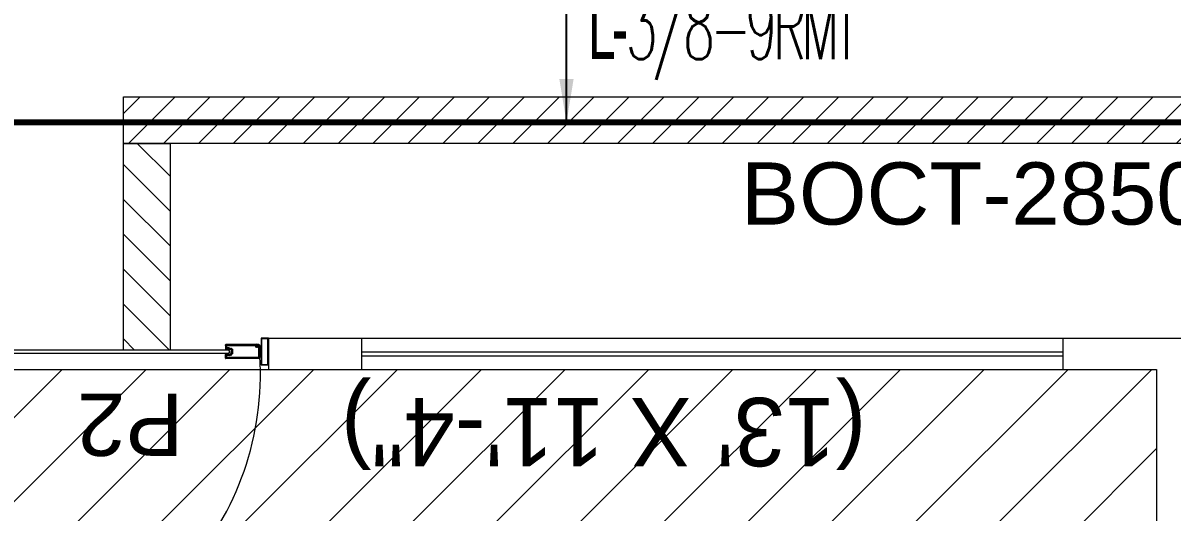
# Model space of a CAD drawing. Header units: millimetres. Extents: x -81374 to 485233, y -39075 to 157313.
# Drawn here: x 49089 to 52782, y 28047 to 29620 of the extents above; entities that cross this region are included whole.
import ezdxf
from ezdxf.enums import TextEntityAlignment as Align

# ---------------------------------------------------------------- set-up
doc = ezdxf.new("R2010")
doc.units = ezdxf.units.MM
doc.linetypes.add('HIDDEN', pattern=[0.375, 0.25, -0.125])
for name, color, linetype in [('2', 7, 'Continuous'), ('Hatch 01_UC', 7, 'Continuous'), ('M-HVAC ELLIPTICAL DUCT', 6, 'Continuous'), ('M-HVAC VRV PIPE', 152, 'Continuous'), ('M-HVAC-ELEPTICAL DUCT', 6, 'Continuous'), ('M-HVAC-TEXT', 7, 'Continuous'), ('PCE-HVACTEXT', 7, 'Continuous')]:
    doc.layers.add(name, color=color, linetype=linetype)
for name, color, linetype, lineweight in [('CB-AC CABLE TRAY', 213, 'Continuous', 15), ('G-IMPT', 8, 'Continuous', 5), ('ID - MODULAR', 44, 'Continuous', 5)]:
    doc.layers.add(name, color=color, linetype=linetype, lineweight=lineweight)
doc.layers.add('ceiling', color=7, linetype='Continuous', lineweight=5, true_color=0x560d91)
doc.styles.add('Herbalife_Third Floor - Furniture Layout - 210201$0$CG', font='GOTHIC.TTF')
doc.styles.add('ROMAND', font='romand__.ttf')
doc.styles.add('romans', font='stylu.ttf', dxfattribs={"height": 125})
doc.styles.add('rs', font='romans.shx', dxfattribs={"width": 0.75})
doc.styles.get("Standard").update_dxf_attribs({"font": 'arial.ttf'})
doc.dimstyles.new('GLAZ ALU', dxfattribs={"dimscale": 100, "dimtxt": 2, "dimasz": 1.4, "dimexe": 0.8, "dimexo": 0.8, "dimgap": 0.75, "dimtad": 1, "dimdec": 0, "dimzin": 0, "dimdsep": 46, "dimtxsty": 'rs', "dimcen": 0.09, "dimclrd": 8, "dimclre": 8, "dimclrt": 2, "dimadec": 0, "dimazin": 0, "dimtfac": 1, "dimtdec": 0, "dimtmove": 0, "dimatfit": 3, "dimfxl": 1, "dimtolj": 1, "dimtzin": 0, "dimarcsym": 0})
doc.dimstyles.new('Vayucon', dxfattribs={"dimtxt": 200, "dimasz": 150, "dimexe": 0, "dimexo": 0, "dimgap": 9e-05, "dimtad": 1, "dimdec": 0, "dimrnd": 5, "dimzin": 0, "dimdsep": 46, "dimtxsty": 'ROMAND', "dimcen": 90, "dimclre": 99, "dimclrt": 7, "dimadec": 0, "dimazin": 0, "dimtfac": 1, "dimtdec": 0, "dimtofl": 0, "dimtmove": 1, "dimatfit": 3, "dimfxl": 1, "dimtolj": 1, "dimtzin": 0, "dimarcsym": 0})

# ---------------------------------------------------------------- blocks, each defined once
blk = doc.blocks.new('A$C4A242C7C')
at = {"layer": '2', "color": 6, "linetype": 'Continuous'}
for p, q in [((0, 4), (0, 115.4)), ((0.4, 115.8), (0.6, 115.8)), ((1.4, 115), (13, 115)), ((2, 113), (10.5, 113)), ((2, 4), (2, 113)), ((10.5, 103.9), (10.5, 113)), ((10.6, 103.4), (12.8, 95.2)), ((14, 111.3), (12.5, 111.3)), ((12.5, 104.8), (12.5, 111.3)), ((14, 104.8), (12.5, 104.8)), ((14.8, 103.8), (12.5, 103.8)), ((12.5, 103.8), (14.7, 95.7)), ((13, 115), (13, 112.6)), ((14.7, 112.6), (13, 112.6)), ((14, 110), (14, 111.3)), ((14, 106.1), (14, 104.8)), ((14.3, 109.8), (15, 110)), ((14.3, 106.3), (15, 106.1)), ((14.7, 112.6), (15.2, 110.4)), ((14.7, 95.7), (22.5, 95.7)), ((30.3, 93.7), (14.7, 93.7)), ((14.8, 103.8), (15.2, 105.6)), ((30.3, 95.7), (22.5, 95.7)), ((30.3, 112.6), (29.8, 110.4)), ((30.2, 103.8), (29.8, 105.6)), ((30.7, 109.8), (30, 110)), ((30.7, 106.3), (30, 106.1)), ((30.2, 103.8), (32.5, 103.8)), ((32, 112.6), (30.3, 112.6)), ((32.5, 103.8), (30.3, 95.7)), ((31, 111.3), (32.5, 111.3)), ((31, 110), (31, 111.3)), ((31, 106.1), (31, 104.8)), ((31, 104.8), (32.5, 104.8)), ((32, 115), (32, 112.6)), ((43.6, 115), (32, 115)), ((34.4, 103.4), (32.2, 95.2)), ((32.5, 104.8), (32.5, 111.3)), ((34.5, 113), (43, 113)), ((34.5, 103.9), (34.5, 113)), ((43, 14.2), (43, 113)), ((44.6, 115.8), (44.4, 115.8)), ((45, 11.7), (45, 115.4)), ((4, 2), (41, 2)), ((4, 0), (41, 0)), ((38.5, 8.4), (38.5, 11.7)), ((42.5, 13.7), (40.5, 13.7)), ((40.5, 8.8), (40.5, 11.3)), ((42.5, 6.4), (40.5, 6.4)), ((44, 11.7), (40.9, 11.7)), ((44, 8.4), (40.9, 8.4)), ((43, 4), (43, 5.9)), ((44, 11.6), (44, 11.7)), ((44, 8.4), (44, 8.5)), ((44.4, 11.2), (44.5, 11.2)), ((44.4, 8.9), (44.5, 8.9)), ((45, 4), (45, 8.4))]:
    blk.add_line(p, q, dxfattribs=at)
for centre, radius, start, end in [((0.4, 115.4), 0.4, 90, 180), ((0.6, 115.4), 0.4, 0, 90), ((1.4, 115.4), 0.4, 180, 270), ((12.5, 103.9), 2, 180, 195), ((14.7, 95.7), 2, 195, 270), ((14.2, 110), 0.2, 180, 285), ((14.2, 106.1), 0.2, 75, 180), ((14.8, 110.3), 0.4, 285, 15), ((14.8, 105.7), 0.4, 345, 75), ((30.1, 110.3), 0.4, 165, 255), ((30.1, 105.7), 0.4, 105, 195), ((30.3, 95.7), 2, 270, 345), ((30.8, 110), 0.2, 255, 0), ((30.8, 106.1), 0.2, 0, 105), ((32.5, 103.9), 2, 345, 0), ((43.6, 115.4), 0.4, 270, 0), ((44.4, 115.4), 0.4, 90, 180), ((44.6, 115.4), 0.4, 0, 90), ((4, 4), 4, 180, 270), ((4, 4), 2, 180, 270), ((40.5, 11.7), 2, 90, 180), ((40.5, 8.4), 2, 180, 270), ((40.9, 11.3), 0.4, 90, 180), ((40.9, 8.8), 0.4, 180, 270), ((41, 4), 4, 270, 0), ((41, 4), 2, 270, 0), ((42.5, 14.2), 0.5, 270, 0), ((42.5, 5.9), 0.5, 0, 90), ((44.4, 11.6), 0.4, 180, 270), ((44.4, 8.5), 0.4, 90, 180), ((44.5, 11.7), 0.5, 270, 0), ((44.5, 8.4), 0.5, 0, 90)]:
    blk.add_arc(centre, radius, start, end, dxfattribs=at)
blk = doc.blocks.new('floor plan 1')
at = {"layer": 'G-IMPT', "color": 8, "ltscale": 500}
for p, q in [((5438.8, -67581.5, 0), (5438.8, -64131.5, 0)), ((5738.8, -67581.5, 0), (5438.8, -67581.5, 0)), ((7992.9, -67581.5, 0), (5738.8, -67581.5, 0)), ((5738.8, -67581.5, 0), (5738.8, -67681.5, 0)), ((8292.9, -67581.5, 0), (7992.9, -67581.5, 0)), ((7992.9, -67581.5, 0), (7992.9, -67681.5, 0)), ((8292.9, -67681.5, 0), (8292.9, -67581.5, 0)), ((8316.7, -67595.8, 0), (8292.9, -67595.8, 0)), ((8292.9, -67595.8, 0), (8292.9, -67681.5, 0)), ((8314.8, -67597.7, 0), (8294.8, -67597.7, 0)), ((8294.8, -67597.7, 0), (8294.8, -67679.6, 0)), ((8314.8, -67679.6, 0), (8314.8, -67597.7, 0)), ((8316.7, -67681.5, 0), (8316.7, -67595.8, 0)), ((7992.9, -67625.5, 0), (5738.8, -67625.5, 0)), ((7992.9, -67637.5, 0), (5738.8, -67637.5, 0)), ((8330.6, -67656, 0), (8329.4, -67656, 0)), ((8329.4, -67656, 0), (8329.4, -67661.3, 0)), ((8330.6, -67656, 0), (8330.6, -67661.3, 0)), ((8419.3, -67635.3, 0), (8420.8, -67633.9, 0)), ((8419.3, -67642, 0), (8419.3, -67635.3, 0)), ((8420.8, -67643.4, 0), (8419.3, -67642, 0)), ((9167.1, -67633.9, 0), (8420.8, -67633.9, 0)), ((8420.8, -67643.4, 0), (9167.1, -67643.4, 0)), ((5738.8, -67681.5, 0), (5238.8, -67681.5, 0)), ((7992.9, -67681.5, 0), (5738.8, -67681.5, 0)), ((8292.9, -67681.5, 0), (7992.9, -67681.5, 0)), ((8292.9, -67681.5, 0), (8316.7, -67681.5, 0)), ((8294.8, -67679.6, 0), (8314.8, -67679.6, 0)), ((8329.4, -67661.3, 0), (8328.6, -67663.8, 0)), ((8329.6, -67661.3, 0), (8329.1, -67663.8, 0)), ((8330.6, -67657.7, 0), (8329.4, -67657.7, 0)), ((8330.6, -67659.5, 0), (8329.4, -67659.5, 0)), ((8330.6, -67661.3, 0), (8329.4, -67661.3, 0)), ((8329.8, -67661.3, 0), (8329.5, -67663.8, 0)), ((8330, -67661.3, 0), (8330, -67663.8, 0)), ((8330.2, -67661.3, 0), (8330.4, -67663.8, 0)), ((8330.4, -67661.3, 0), (8330.9, -67663.8, 0)), ((8330.6, -67661.3, 0), (8331.3, -67663.8, 0))]:
    blk.add_line(p, q, dxfattribs=at)
blk.add_arc((9269.2, -67566.4, 0), 950.6, 92.8185, 183.4941, dxfattribs=at)
at = {"layer": 'ID - MODULAR', "color": 8, "ltscale": 500}
blk.add_arc((11420.4, -71220.8), 9842.1, 158.92407, 26.97429, dxfattribs=at)
at = {"layer": 'G-IMPT', "color": 8, "ltscale": 500, "xscale": 0.9523809523809526, "yscale": 0.9523809523809526, "zscale": 0.9523809523809526, "rotation": 270}
blk.add_blockref('A$C4A242C7C', (8320.5, -67617.2, 0), dxfattribs=at)
at = {"layer": 'G-IMPT', "color": 8, "ltscale": 500, "style": 'Herbalife_Third Floor - Furniture Layout - 210201$0$CG'}
blk.add_text('(13\' X 11\'-4")', height=220, dxfattribs=at).set_placement((6371.5, -67489.9, 30.3))
at = {"layer": 'G-IMPT', "color": 8, "ltscale": 500}
for rotation, p in [(359.9992, (39680.6, -4989.6, 0)), (359.9992, (35886.7, -10139.3, 0)), (270.0008, (28873.3, -20643.5, 0)), (359.9992, (11975.3, -26935.4, 0)), (359.9992, (15267.6, -26935.4, 0)), (359.9992, (26686.3, -26987.7, 0)), (270.0008, (15861.1, -28615, 0)), (89.9992, (23697.8, -33300.6, 0)), (89.9992, (23597.9, -35337.7, 0)), (89.9992, (23597.9, -37388.3, 0)), (359.9992, (13750.4, -37781.5, 0)), (89.9992, (23697.8, -40746.8, 0)), (89.9992, (23597.8, -44302.5, 0)), (89.9992, (23597.8, -46399.1, 0)), (89.9992, (23697.8, -48339.8, 0)), (89.9992, (23697.8, -54280, 0)), (359.9992, (27418.1, -55702.4, 0)), (89.9992, (9671.9, -65856.5, 0)), (359.9992, (4684.1, -67403.4, 0)), (359.9992, (8737.2, -67403.4, 0))]:
    blk.add_attdef('PARTITIONTYPE', text='', height=200, rotation=rotation, dxfattribs=at).set_placement(p, align=Align.MIDDLE_CENTER)
mesh = blk.add_polyface(dxfattribs=at)
corners = [(8423.8, -67632.8, 0), (8423.6, -67632.1, 0), (8422.9, -67632.2, 0), (8423.6, -67633.5, 0)]
mesh.append_faces([[corners[k] for k in face] for face in [(3, 2, 1, 0)]], dxfattribs={"color": 8})
mesh = blk.add_polyface(dxfattribs=at)
corners = [(8423.8, -67644.5, 0), (8423.6, -67645.2, 0), (8422.9, -67645.1, 0), (8423.6, -67643.8, 0)]
mesh.append_faces([[corners[k] for k in face] for face in [(0, 1, 2, 3)]], dxfattribs={"color": 8})
mesh = blk.add_polyface(dxfattribs=at)
corners = [(8424.8, -67632.8, 0), (8424.8, -67632, 0), (8423.6, -67632.1, 0), (8423.8, -67632.8, 0)]
mesh.append_faces([[corners[k] for k in face] for face in [(3, 2, 1, 0)]], dxfattribs={"color": 8})
mesh = blk.add_polyface(dxfattribs=at)
corners = [(8424.8, -67644.5, 0), (8424.8, -67645.3, 0), (8423.6, -67645.2, 0), (8423.8, -67644.5, 0)]
mesh.append_faces([[corners[k] for k in face] for face in [(0, 1, 2, 3)]], dxfattribs={"color": 8})
mesh = blk.add_polyface(dxfattribs=at)
corners = [(8425.1, -67633.5, 0), (8425, -67631.2, 0), (8424.8, -67632, 0), (8424.8, -67632.8, 0)]
mesh.append_faces([[corners[k] for k in face] for face in [(3, 2, 1, 0)]], dxfattribs={"color": 8})
mesh = blk.add_polyface(dxfattribs=at)
corners = [(8425.1, -67643.8, 0), (8425, -67646.1, 0), (8424.8, -67645.3, 0), (8424.8, -67644.5, 0)]
mesh.append_faces([[corners[k] for k in face] for face in [(0, 1, 2, 3)]], dxfattribs={"color": 8})
mesh = blk.add_polyface(dxfattribs=at)
corners = [(8425.5, -67632.9, 0), (8425.3, -67632, 0), (8425, -67631.2, 0), (8425.1, -67633.5, 0)]
mesh.append_faces([[corners[k] for k in face] for face in [(3, 2, 1, 0)]], dxfattribs={"color": 8})
mesh = blk.add_polyface(dxfattribs=at)
corners = [(8425.5, -67644.4, 0), (8425.3, -67645.3, 0), (8425, -67646.1, 0), (8425.1, -67643.8, 0)]
mesh.append_faces([[corners[k] for k in face] for face in [(0, 1, 2, 3)]], dxfattribs={"color": 8})
mesh = blk.add_polyface(dxfattribs=at)
corners = [(8426.1, -67632.9, 0), (8426, -67632, 0), (8425.3, -67632, 0), (8425.5, -67632.9, 0)]
mesh.append_faces([[corners[k] for k in face] for face in [(3, 2, 1, 0)]], dxfattribs={"color": 8})
mesh = blk.add_polyface(dxfattribs=at)
corners = [(8426.1, -67644.4, 0), (8426, -67645.3, 0), (8425.3, -67645.3, 0), (8425.5, -67644.4, 0)]
mesh.append_faces([[corners[k] for k in face] for face in [(0, 1, 2, 3)]], dxfattribs={"color": 8})
mesh = blk.add_polyface(dxfattribs=at)
corners = [(8426.4, -67633.6, 0), (8426.2, -67631.9, 0), (8426, -67632, 0), (8426.1, -67632.9, 0)]
mesh.append_faces([[corners[k] for k in face] for face in [(3, 2, 1, 0)]], dxfattribs={"color": 8})
mesh = blk.add_polyface(dxfattribs=at)
corners = [(8426.4, -67643.7, 0), (8426.2, -67645.4, 0), (8426, -67645.3, 0), (8426.1, -67644.4, 0)]
mesh.append_faces([[corners[k] for k in face] for face in [(0, 1, 2, 3)]], dxfattribs={"color": 8})
mesh = blk.add_polyface(dxfattribs=at)
corners = [(8426.8, -67632.9, 0), (8426.6, -67631.9, 0), (8426.2, -67631.9, 0), (8426.4, -67633.6, 0)]
mesh.append_faces([[corners[k] for k in face] for face in [(3, 2, 1, 0)]], dxfattribs={"color": 8})
mesh = blk.add_polyface(dxfattribs=at)
corners = [(8426.8, -67644.4, 0), (8426.6, -67645.4, 0), (8426.2, -67645.4, 0), (8426.4, -67643.7, 0)]
mesh.append_faces([[corners[k] for k in face] for face in [(0, 1, 2, 3)]], dxfattribs={"color": 8})
mesh = blk.add_polyface(dxfattribs=at)
corners = [(8429.1, -67633, 0), (8428.4, -67631.8, 0), (8426.6, -67631.9, 0), (8426.8, -67632.9, 0)]
mesh.append_faces([[corners[k] for k in face] for face in [(3, 2, 1, 0)]], dxfattribs={"color": 8})
mesh = blk.add_polyface(dxfattribs=at)
corners = [(8429.1, -67644.3, 0), (8428.4, -67645.5, 0), (8426.6, -67645.4, 0), (8426.8, -67644.4, 0)]
mesh.append_faces([[corners[k] for k in face] for face in [(0, 1, 2, 3)]], dxfattribs={"color": 8})
mesh = blk.add_polyface(dxfattribs=at)
corners = [(8429.4, -67634, 0), (8428.9, -67629.6, 0), (8428.4, -67631.8, 0), (8429.1, -67633, 0)]
mesh.append_faces([[corners[k] for k in face] for face in [(3, 2, 1, 0)]], dxfattribs={"color": 8})
mesh = blk.add_polyface(dxfattribs=at)
corners = [(8429.4, -67643.3, 0), (8428.9, -67647.7, 0), (8428.4, -67645.5, 0), (8429.1, -67644.3, 0)]
mesh.append_faces([[corners[k] for k in face] for face in [(0, 1, 2, 3)]], dxfattribs={"color": 8})
mesh = blk.add_polyface(dxfattribs=at)
corners = [(8430.4, -67634, 0), (8430.1, -67629.6, 0), (8428.9, -67629.6, 0), (8429.4, -67634, 0)]
mesh.append_faces([[corners[k] for k in face] for face in [(3, 2, 1, 0)]], dxfattribs={"color": 8})
mesh = blk.add_polyface(dxfattribs=at)
corners = [(8430.4, -67643.3, 0), (8430.1, -67647.7, 0), (8428.9, -67647.7, 0), (8429.4, -67643.3, 0)]
mesh.append_faces([[corners[k] for k in face] for face in [(0, 1, 2, 3)]], dxfattribs={"color": 8})
blk = doc.blocks.new('*U132')
at = {"layer": 'CB-AC CABLE TRAY', "true_color": 0xa953a0}
h = blk.add_hatch(dxfattribs=at)
h.set_pattern_fill('ANSI31', color=215, scale=25)
h.set_pattern_definition([(45, (-904104.16, 1102758.81), (-56.1266008, 56.1266008), [])])
h.paths.add_polyline_path([(-88704.9, -150.4), (-88704.9, -0.4), (-88039.8, -0.4), (-88039.8, -150.4)])
at = {"layer": 'CB-AC CABLE TRAY', "color": 215, "true_color": 0xa953a0}
blk.add_lwpolyline([(-88704.9, -150.4), (-88704.9, -0.4), (-88039.8, -0.4), (-88039.8, -150.4)], close=True, dxfattribs=at)
blk = doc.blocks.new('*U133')
at = {"layer": 'CB-AC CABLE TRAY', "true_color": 0xa953a0}
h = blk.add_hatch(dxfattribs=at)
h.set_pattern_fill('ANSI31', color=215, scale=25)
h.set_pattern_definition([(45, (-900859.615, 1102758.81), (-56.1266008, 56.1266008), [])])
h.paths.add_polyline_path([(-88704.9, -150.4), (-88704.9, -0.4), (-84795.3, -0.4), (-84795.3, -150.4)])
at = {"layer": 'CB-AC CABLE TRAY', "color": 215, "true_color": 0xa953a0}
blk.add_lwpolyline([(-88704.9, -150.4), (-88704.9, -0.4), (-84795.3, -0.4), (-84795.3, -150.4)], close=True, dxfattribs=at)

msp = doc.modelspace()

# ---------------------------------------------------------------- hatches: boundary and pattern name
at = {"layer": 'Hatch 01_UC', "linetype": 'Continuous', "lineweight": 0, "transparency": 33554597}
h = msp.add_hatch(dxfattribs=at)
h.set_pattern_fill('ANSI31', color=8, scale=60, angle=180)
h.set_pattern_definition([(225, (86411.17, 41994.27), (134.7038, -134.7038), [])])
h.paths.add_polyline_path([(52732, 25056.1), (48777.9, 25056.1), (48777.9, 28506.1), (52732, 28506.1)])
h.paths.add_polyline_path([(52253.8, 25581.1), (49253.8, 25581.1), (49256.1, 27981.1), (52256.1, 27981.1)], flags=16)

# ---------------------------------------------------------------- linework, layer by layer
at = {"layer": 'ceiling', "color": 8, "linetype": 'Continuous', "elevation": 0}
msp.add_lwpolyline([(52732, 25056.1), (48777.9, 25056.1), (48777.9, 28506.1), (52732, 28506.1)], close=True, dxfattribs=at)
at = {"layer": 'M-HVAC VRV PIPE', "linetype": 'Continuous', "const_width": 20}
msp.add_lwpolyline([(48770.3, 25320.4), (48770.3, 29300.6), (53359.5, 29300.6)], dxfattribs=at)

# ---------------------------------------------------------------- block references
at = {"linetype": 'Continuous'}
ref = msp.add_blockref('floor plan 1', (58170.8, -39075.4), dxfattribs=dict(at, rotation=180))
ref.add_attrib('PARTITIONTYPE', 'P2', dxfattribs={"layer": 'G-IMPT', "color": 8, "ltscale": 500, "height": 200, "rotation": 179.9992}).set_placement((49433.6, 28328, 0), align=Align.MIDDLE_CENTER)
at = {"layer": 'CB-AC CABLE TRAY', "color": 4, "linetype": 'HIDDEN'}
for name, p, rotation in [('*U133', (138116.6, 29383.1), 359.9997198436913), ('*U132', (49411.7, 117272.9, 0), 89.99971984369127)]:
    msp.add_blockref(name, p, dxfattribs=dict(at, rotation=rotation))

# ---------------------------------------------------------------- texts
at = {"layer": 'M-HVAC-ELEPTICAL DUCT', "insert": (51396.6, 29171.9, 1198.1), "char_height": 200, "attachment_point": 1}
msp.add_mtext('BOCT-2850', dxfattribs=at)

# ---------------------------------------------------------------- leaders
at = {"layer": 'M-HVAC ELLIPTICAL DUCT', "color": 0, "linetype": 'Continuous'}
msp.add_leader([(54589.3, 27057.7), (52958.3, 27057.7), (52958.3, 30240.9), (51883.7, 30240.9)], dimstyle='Vayucon', dxfattribs=at)

# ---------------------------------------------------------------- next in the draw order: texts
at = {"layer": 'M-HVAC-TEXT', "insert": (50905, 29437.8), "char_height": 200, "width": 1334.442, "attachment_point": 7, "style": 'romans', "bg_fill": 2}
msp.add_mtext('\\pxql;{\\W0.6;\\T0.75;\\C150;S-7/8-9RMT\\P\\pt1;L-\\Fromans.shx|c1;3/8-9RMT}', dxfattribs=at)

# ---------------------------------------------------------------- next in the draw order: leaders
at = {"layer": 'PCE-HVACTEXT', "ltscale": 0.25}
msp.add_leader([(50835.8, 29300.6), (50835.8, 29770.1), (51799.4, 29770.1)], dimstyle='GLAZ ALU', override={"dimtad": 0, "dimclrd": 7, "dimclrt": 256, "dimfxl": 100, "dimfxlon": 1, "dimtfill": 1, "dimarcsym": 1}, dxfattribs=at)

doc.saveas('drawing.dxf')
